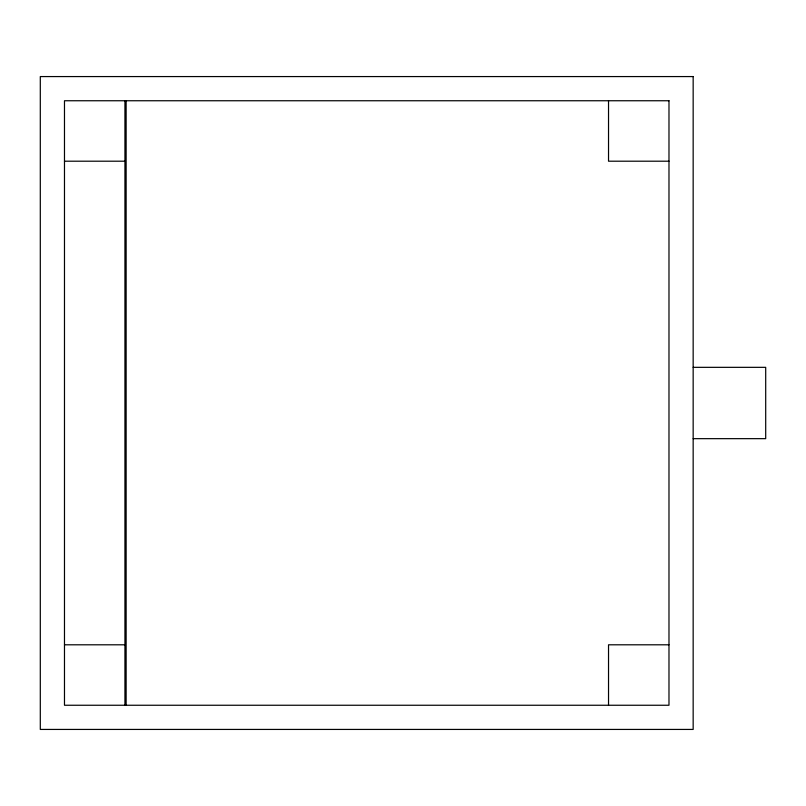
<?xml version="1.0" encoding="UTF-8"?>
<svg xmlns="http://www.w3.org/2000/svg" width="806" height="806" viewBox="0 0 806 806"><rect width="100%" height="100%" fill="white"/><g stroke="black" fill="none" stroke-linecap="round" stroke-linejoin="round"><path stroke-width="1.21" d="M64.48 161.2L124.93 161.2M668.98 161.2L608.53 161.2L608.53 100.75M693.16 367.335L765.7 367.335L765.7 438.655L693.16 438.666M64.48 644.8L124.93 644.8M668.98 644.8L608.53 644.8L608.53 705.25M126.139 100.75L126.139 705.25M124.93 100.75L124.93 705.25M693.16 76.57L40.3 76.57L40.3 729.43L693.16 729.43L693.16 76.57M668.98 100.75L64.48 100.75L64.48 705.25L668.98 705.25L668.98 100.75"/></g></svg>
